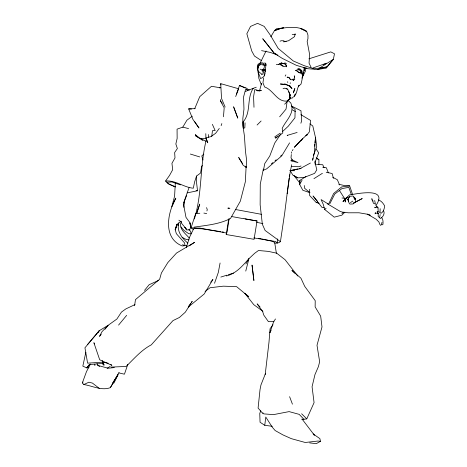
<?xml version="1.0" encoding="UTF-8"?>
<svg xmlns="http://www.w3.org/2000/svg" width="467" height="467" viewBox="0 0 467 467"><rect width="100%" height="100%" fill="white"/><g stroke="black" fill="none" stroke-linecap="round" stroke-linejoin="round"><path stroke-width="0.7" d="M302.073 73.757L302.085 71.042M318.879 164.717L318.914 159.708L316.521 158.126M309.679 189.298L309.621 195.51L316.258 202.555L319.124 203.244M315.015 161.016L315.161 164.331M305.891 176.637L299.872 180.361L299.832 182.953L293.994 175.645L297.707 177.863L304.017 177.495L314.618 173.368L316.795 169.819L315.003 162.294L318.698 152.808L316.048 148.897M175.329 182.784L174.594 196.158L171.78 206.875L175.814 198.136C167.577 212.748 162.516 238.059 182.2 245.951L185.049 245.677L184.535 242.887L176.333 233.652L175.195 229.548L176.975 224.207M380.062 211.925L380.156 208.708M304.373 67.458L304.262 71.019L304.466 67.499M183.881 207.325L184.091 201.633L189.047 187.646M274.619 243.079L277.334 243.132L277.497 238.911M245.07 122.85L244.819 127.812L243.289 128.32L243.447 121.554C251.316 111.94 246.483 98.473 253.242 88.321L256.266 87.23M309.598 192.579L302.826 190.267L299.668 184.483L299.872 180.361M303.211 72.403L302.4 76.22M305.634 68.252L305.441 71.101L301.845 78.158M242.723 163.841L238.678 157.449L243.079 165.114L246.132 167.384L246.669 160.543L245.479 151.506L244.387 135.669L242.834 125.366L242.852 118.332L243.967 109.109L243.558 96.99L245.584 89.413L247.65 89.162L249.372 90.008M223.459 116.768L224.189 107.824L220.488 101.006L220.377 99.559M288.822 91.625L289.914 94.725L289.301 97.953L289.709 94.077L290.2 95.63L289.709 94.077M291.315 154.548L291.011 157.858L292.827 160.677M291.437 153.229L291.56 151.903M265.198 374.522L268.998 342.101L270.066 328.721L273.008 324.758M211.79 136.376L212.432 130.702L215.159 130.556L212.374 124.35M314.548 146.218L314.793 144.075M314.956 142.645L315.523 137.648L312.797 125.991L309.884 123.848M178.756 222.87C176.473 230.961 181.984 238.351 187.88 243.126M243.33 218.486L257.043 220.99L254.066 239.314L226.215 234.527L228.707 219.023M266.067 63.991L264.801 73.891L264.176 75.566M272.314 426.301L264.766 425.303L265.781 417.043L272.366 427.311L275.139 430.539L282.961 434.905L291.303 438.647L305.231 442.488L318.021 441.035L320.496 441.303L319.866 438.606L313.164 433.954L314.017 434.97M277.322 242.636L278.676 242.799L280.433 241.655L284.701 212.905L289.108 178.242M289.283 176.888L289.552 174.734M287.152 193.682L290.17 172.346L291.653 164.723M312.931 158.161L312.639 160.251L314.367 152.569L315.523 137.648L316.725 146.679L313.468 155.406M287.053 101.929L286.038 109.097L279.669 116.791M134.589 305.745L135.471 299.616L159.656 279.213L161.407 272.991L167.828 262.577L176.532 253.044L194.517 242.361L189.45 245.823M180.636 223.138C179.538 229.641 185.65 233.646 189.188 237.995M229.122 218.743L227.155 231.632L226.215 234.527M263.674 77.936L262.933 82.77L264.579 86.961C273.516 89.886 277.433 103.149 288.075 100.854L290.743 96.815L288.898 99.629M379.729 217.161L380.156 214.534M295.097 33.712L294.595 36.601L288.518 40.757L283.592 41.796L286.218 41.569M183.735 204.756L184.477 200.658M220.085 263.003L218.311 272.43L214.54 283.276M289.581 142.867L281.747 155.855L266.599 168.891L263.499 170.157L264.748 163.573L269.733 156.106L274.777 142.978L280.836 134.006M345.878 198.224L345.171 201.919L345.878 198.224L342.953 201.586L345.691 198.954M206.694 138.29C199.602 164.752 202.567 192.813 194.336 218.976M178.114 225.567L178.382 224.195M85.858 352.223L82.822 366.151L86.763 367.891L88.946 367.727M381.446 224.674L381.953 222.35M183.776 202.964L186.648 195.27M258.274 67.791L258.911 65.187M245.759 271.082L248.923 258.677L254.667 253.289L258.479 250.505L268.356 251.386L276.715 253.196L285.092 259.74L297.742 276.015M206.928 210.944L207.266 209.665L206.566 207.605M265.221 71.883L265.565 70.686M264.982 73.593L264.252 76.092L262.215 77.814L260.487 78.52C259.29 73.786 255.683 69.186 258.041 64.207L260.592 62.782L262.939 62.928L264.176 63.71M176.433 226.075L175.253 229.91L176.993 224.236M186.286 247.452L189.503 237.364L193.758 228.55L201.581 228.772L220.821 231.65M196.66 213.664L199.736 204.126L196.496 213.717M119.038 372.409L110.34 387.674C101.537 390.92 92.565 385.905 83.838 384.545L82.344 382.922L86.471 371.662L90.429 364.056M202.363 165.563L201.575 166.596L200.571 173.047L196.525 176.053L194.587 182.042L193.303 188.219C183.712 187.366 175.417 180.028 165.546 181.027L169.521 175.464L172.685 169.708L171.944 163.327L174.997 157.893L174.64 152.551L177.367 148.529L175.843 143.988L177.145 138.436L177.069 129.155L182.795 127.135L188.563 128.588M193.49 229.612L191.05 227.855L195.731 213.448L199.812 213.273M300.871 123.224L301.659 120.801L300.981 110.761L291.414 105.991M127.818 364.348L124.432 374.207L119.015 372.929M221.142 125.617L221.837 123.586M253.99 107.287L253.575 96.704L254.725 89.582L259.553 90.779L261.578 83.319L261.654 84.615M236.407 94.03L239.518 85.508L247.224 88.432M260.784 410.744L259.763 413.429L260.055 422.244L264.766 425.303M235.677 96.535L238.427 89.43M265.49 373.495L260.954 384.942L260.026 389.618L258.093 408.065L262.839 413.523M260.02 63.29L266.067 50.985M194.657 108.834L199.724 96.698L211.481 86.284L220.693 87.837M175.195 229.548L177.623 223.932L181.196 221.183M302.272 76.915L302.96 75.368M301.828 419.547L306.778 418.864L314.075 402.647L312.067 386.752L314.968 374.569L318.406 366.642L319.65 361.738L317.005 345.282L322.002 326.923L320.666 316.112L315.137 306.901L315.219 300.684L304.729 286.364L300.941 278.204L291.928 270.375L294.805 273.236M271.117 330.181L269.891 332.72L273.656 321.611L275.495 318.955M329.83 203.729L334.792 194.015L341.937 188.586L348.849 187.355L351.359 194.646M299.668 184.483L302.091 180.064M295.138 94.387L294.21 96.068C297.45 93.505 296.644 88.765 298.979 85.589L298.238 86.395L300.946 84.2L301.513 82.256L304.163 68.9L303.754 67.528M285.179 76.133L285.868 74.889M294.07 96.751L295.652 93.931M245.875 264.001L248.923 258.677C242.577 265.816 236.238 273.475 226.495 275.991M113.715 381.294L118.028 374.732L113.925 383.033L112.506 382.689M293.311 96.739L292.651 97.877L290.848 98.239L289.569 99.494M270.831 36.782L274.479 30.618L276.528 28.756C286.545 27.862 297.882 25.008 306.673 31.435L307.963 35.078L307.946 38.749L307.152 41.505L309.662 54.674L309.037 63.144L311.069 67.277M182.795 127.135L186.899 120.235L192.305 116.195M110.34 387.674L118.028 374.732M348.592 201.335L347.968 199.403L349.707 196.502M293.714 79.542L293.025 80.663L294.77 79.279L294.286 75.812L294.373 77.113M292.307 150.707L293.048 149.516M98.076 332.562L99.243 330.718L108.058 325.359L116.873 319.043L121.461 312.09L125.845 308.909L134.998 304.589M290.118 83.435L290.527 82.822M82.344 382.922L82.998 382.018M188.51 306.416L190.565 303.597M191.382 302.47L192.206 301.343L185.3 312.201L179.416 317.478L172.983 320.601L151.296 344.844C141.338 350.028 134.029 358.779 126.072 366.467L111.093 367.085M219.274 128.454L215.602 133.317L210.938 136.615L205.924 137.893L207.762 142.826L207.412 140.859M101.246 334.168L99.541 336.368L101.999 331.698L108.058 325.359L105.075 329.212M375.007 213.816L375.707 212.929M302.797 138.553L294.338 147.292L301.974 139.3L307.379 134.35L309.282 131.963L310.619 120.474L300.9 114.648M89.448 364.546L86.763 367.891L89.419 364.569L103.359 363.355M210.67 282.237L212.911 279.464L204.178 294.017L188.248 307.093M144.501 290.41L149.148 284.718L158.733 280.34M118.565 325.096L126.662 315.342M87.522 344.558L99.243 330.718L84.941 347.804L87.598 363.157L102.781 362.164L108.204 363.203M276.254 54.16L274.333 53.361L262.816 38.831L274.333 53.361L282.266 58.381L296.387 65.339L307.613 68.702L317.356 69.449L326.807 66.909L333.339 59.362L334.5 53.775L330.776 51.884L308.891 58.83M260.107 69.104L262.127 70.085L262.302 71.451L264.637 69.741L265.198 69.922L264.696 69.816L263.546 71.107L264.065 72.502L262.436 73.103M262.489 70.161L263.662 68.906L264.24 67.47L264.41 65.573L263.884 64.703M300.981 140.345L301.974 139.3M284.625 104.229L289.137 99.629M344.856 212.176L341.856 215.176L334.214 217.155L324.682 209.461L323.234 204.318L321.103 199.578L328.529 204.231L333.642 193.484L341.611 186.963L349.643 185.872L352.515 194.278M257.089 125.016L261.111 121M280.206 133.177L274.812 136.819L275.728 138.08L277.129 136.685M282.465 131.641L288.244 126.242L294.957 117.789L295.144 109.488L291.56 106.453M305.908 135.704L307.379 134.35M341.879 213.653L343.478 212.193M203.869 154.087L201.797 155.925L202.97 160.053M324.682 209.461L326.1 208.247M271.321 163.899L272.856 162.609M275.081 160.736L276.19 159.802M280.632 156.054L281.741 155.114M263.452 73.815L261.508 74.743M347.897 197.027L345.796 198.673L349.45 194.908C358.125 193.624 387.289 187.314 376.618 204.546L373.413 203.25L371.802 198.417M205.066 291.449L210.068 287.742L223.284 286.172L236.6 286.645L248.742 296.72L245.315 293.72M346.934 197.57L345.761 198.428L347.016 197.868M275.728 138.08L282.815 132.978L282.208 128.326C286.078 120.031 295.237 113.16 290.824 103.044L287.783 100.142M319.2 68.281L333.339 59.362L326.258 68.135L317.356 69.449M313.935 178.663L322.411 173.304M107.112 368.329L110.189 366.391M219.467 87.942L220.459 87.352M350.413 202.567L352.824 201.137M320.496 441.303L316.305 443.65L309.627 442.891M281.513 62.776L278.455 64.534L276.289 64.376M310.403 163.041L300.695 168.289L299.353 168.593M260.738 64.58L258.852 65.584L257.866 67.417L257.907 69.793L259.051 72.035L261.631 74.019M323.433 64.785L326.515 63.197L312.983 67.931M381.767 224.96L382.963 224.358C383.063 222.094 383.284 219.461 381.638 217.645M262.127 70.085L264.246 69.028M83.838 384.545L88.905 382.21L92.413 383.074L99.237 388.346M278.781 64.341L281.986 62.887M301.011 165.954L299.242 166.725L291.426 166.55M305.984 135.453L307.286 134.928M245.531 91.404L253.242 88.321M287.695 135.22L287.147 135.418L297.123 132.459M295.611 70.575L296.738 70.675L299.189 72.583L300.865 72.975L301.203 72.607L300.97 70.926L299.68 69.758L298.127 69.688L295.646 70.4M280.037 41.178L281.297 40.74L283.977 40.763M283.055 88.724L284.747 88.158L287.765 89.337L289.914 94.725M220.838 277.065L226.869 275.168M228.211 274.748L233.57 273.067M279.686 29.024L274.479 30.618L280.042 28.394L283.586 27.827L280.988 28.627M257.043 220.99L245.041 218.976M294.659 170.724L289.96 170.706L298.01 168.891M293.556 79.232L292.908 79.127L293.936 79.267L291.175 79.787L290.276 79.553L290.573 79.618M187.185 192.877L197.535 190.764L196.642 183.297L196.525 176.053M289.96 170.706L301.087 168.534M229.128 207.932L227.832 208.171L229.869 208.521M326.807 66.909L314.18 68.842L304.105 65.649L293.299 60.979L278.209 48.428L270.235 34.996L264.159 26.374L257.568 23.35L250.534 26.415L246.845 33.77L251.707 50.932L254.48 56.052L261.52 60.657M259.553 90.779L261.351 90.557L258.695 90.831L260.09 90.709M194.021 227.16C206.391 225.298 219.245 224.335 230.511 218.474L240.342 201.149L245.362 181.704L246.132 166.211L246.132 167.384M114.403 367.57L108.181 368.218L97.801 365.416L97.019 363.536M280.515 83.996L286.586 84.399M194.71 121.741L198.977 127.981L192.947 119.464L188.645 108.893L195.183 108.607M102.542 360.933L103.242 364.937L104.626 364.885M288.186 77.154L287.036 77.183L288.892 77.563L290.106 79.168L289.517 77.58M262.518 63.915L260.218 63.938L258.315 65.053L257.679 67.668L258.035 68.882M273.995 321.67L268.414 321.652L263.779 315.102L262.6 311.39L257.13 303.877L260.02 306.977M316.515 164.466L322.738 164.74L324.034 167.612M191.05 227.855L199.87 228.094L226.542 233.056M264.135 65.345L266.027 65.409L265.192 63.921M317.718 202.614L316.258 202.555L317.671 202.719M297.911 69.77L299.464 69.834L300.754 70.996L300.906 72.122M188.645 108.893L191.482 109.05M304.898 68.007L306.965 68.124M349.643 185.872L343.94 185.446L338.832 184.261M292.202 34.476L295.541 34.733M200.717 138.355L206.502 138.804M324.145 207.687L322.049 207.494L313.042 195.977L317.718 201.569M187.127 239.618L189.042 239.851M341.99 197.985L346.146 198.516M300.684 73.062L298.973 72.659L296.884 71.142M253.826 237.896L275.688 241.55L277.334 243.132M322.72 167.192L326.369 167.752L328.377 172.883M377.64 207.71L374.68 207.243L375.129 207.815M203.892 213.092L206.683 213.565M222.187 231.883L223.559 232.111M261.695 64.732L263.767 65.094M235.31 209.467L261.386 214.312M290.848 160.28L291.922 160.473M231.901 216.583L242.998 218.603M258.736 238.386L260.884 238.783M185.796 245.373L186.969 245.589M297.818 68.462L299.808 68.836L301.606 70.441L301.793 73.967L302.528 74.971M375.194 212.929L378.334 213.518M256.774 222.35L262.886 223.582M261.555 50.623L270.422 52.45L277.9 55.124M326.223 172.23L332.136 173.514L333.461 178.359M261.602 238.917L273.189 241.474L274.748 242.887L276.388 253.336M291.069 160.893L297.999 162.609L291.642 159.702M225.123 107.048L221.521 98.409L220.733 83.651L238.672 88.783M292.085 88.602L288.985 85.776L284.712 83.844M196.076 190.32L197.535 190.764M190.332 154.046L199.73 156.924M264.135 69.636L264.696 69.816M180.367 184.879L171.815 181.949L166.923 182.241L169.031 184.272L175.423 186.882M369.175 214.861L367.225 214.178L370.354 215.229M182.474 244.731L185.049 245.677M239.518 85.508L245.344 88.065M378.334 199.923C381.3 200.775 383.249 203.349 384.656 205.947C384.394 208.656 383.512 211.785 381.084 213.296L378.147 211.247L378.007 207.885L375.888 205.55L378.142 207.926M175.224 186.899L168.044 183.508L165.546 181.027M286.265 88.432L287.409 88.993M281.846 65.608L283.125 66.256M198.633 137.421L195.311 134.595L195.912 135.996L206.274 141.472M182.124 237.312L186.625 239.711M332.732 177.25L337.349 179.748L339.602 184.979M292.389 109.885L295.43 111.543M97.801 365.416L99.664 366.437M297.707 177.863L292.809 175.055L290.217 170.665M256.436 90.084L257.912 90.966M263.23 64.09L264.532 64.86M327.396 203.787L340.309 211.51L342.76 212.181L348.347 212.8L358.995 212.783L367.675 214.271L376.128 219.227L378.924 221.977L379.724 224.166L380.716 225.415M195.912 135.996L202.97 140.585M316.165 157.893L318.914 159.708M284.835 62.747L286.51 63.868M280.766 65.006L280.235 64.283L282.442 63.576L284.607 63.804L285.699 64.814L286.715 66.81L286.073 66.355C283.93 67.02 281.975 65.473 280.241 64.411L282.652 63.494L284.817 63.728L285.909 64.732L286.388 65.97M262.915 311.302L253.803 304.7L244.825 293.288M280.433 241.655L265.122 230.47L262.355 224.271L260.148 204.826L260.271 184.161L263.347 169.042L263.499 170.157M289.038 85.368L291.157 87.405L291.519 88.333M289.785 86.156L290.357 86.588L289.995 85.899L286.557 84.807L280.428 84.013M178.884 220.202L181.394 222.204M309.989 192.743L304.531 188.201L304.274 185.51M353.513 197.051L355.165 198.44M110.831 364.406L111.905 365.363L99.693 359.771L93.873 342.702L94.585 343.934M288.355 85.362L288.787 85.765L288.898 85.28M371.732 199.689L373.174 201.102M301.624 413.791L306.778 418.864M246.354 89.098L247.878 90.639M303.964 419.343L299.189 414.363L289.12 411.608L273.446 414.632L263.767 413.879L262.863 412.799M188.826 229.437L190.694 231.404L190.991 233.839L188.75 233.733L183.986 230.4L180.951 226.944M220.488 101.006L222.315 103.23M314.431 435.273L301.986 418.946M264.865 62.712L265.875 64.183M339.433 190.472L344.879 199M378.579 213.793L377.167 211.458L378.194 213.577L378.2 216.419L380.372 218.474C383.127 217.038 385.392 213.162 383.302 210.238M289.604 396.687L292.435 404.165M348.621 201.405L347.833 199.333L349.573 196.362L352.959 195.965L355.702 198.825L355.346 201.983L353.029 203.986L349.847 204.044L349.007 202.912L347.968 199.403M233.442 106.604L237.779 118.122L233.949 107.533M261.304 84.661L258.835 78.351L258.093 71.959M180.852 221.195L181.447 223.144L186.298 229.046L184.85 227.242L186.45 229.922L189.631 229.892L190.845 226.98L189.871 222.963L190.676 226.734L190.408 223.331L185.994 217.365L183.63 204.85M374.692 200.46L375.246 203.425M102.547 360.857L103.242 364.937M287.654 81.684L287.777 82.507M220.733 83.651L220.897 85M242.922 121.84L243.249 127.602M208.311 134.514L208.451 137.251M205.789 133.655L205.924 137.893M94.842 364.207L94.871 365.614M294.344 89.6L293.404 92.904L294.835 88.502L294.344 89.6M362.123 198.621L353.35 203.209L362.123 198.621M304.881 30.513L300.946 28.604L306.673 31.435L304.881 30.513M355.264 199.327L354.062 198.714L355.726 199.625L355.264 199.327M253.885 280.439L252.052 265.168L253.885 280.439"/></g></svg>
